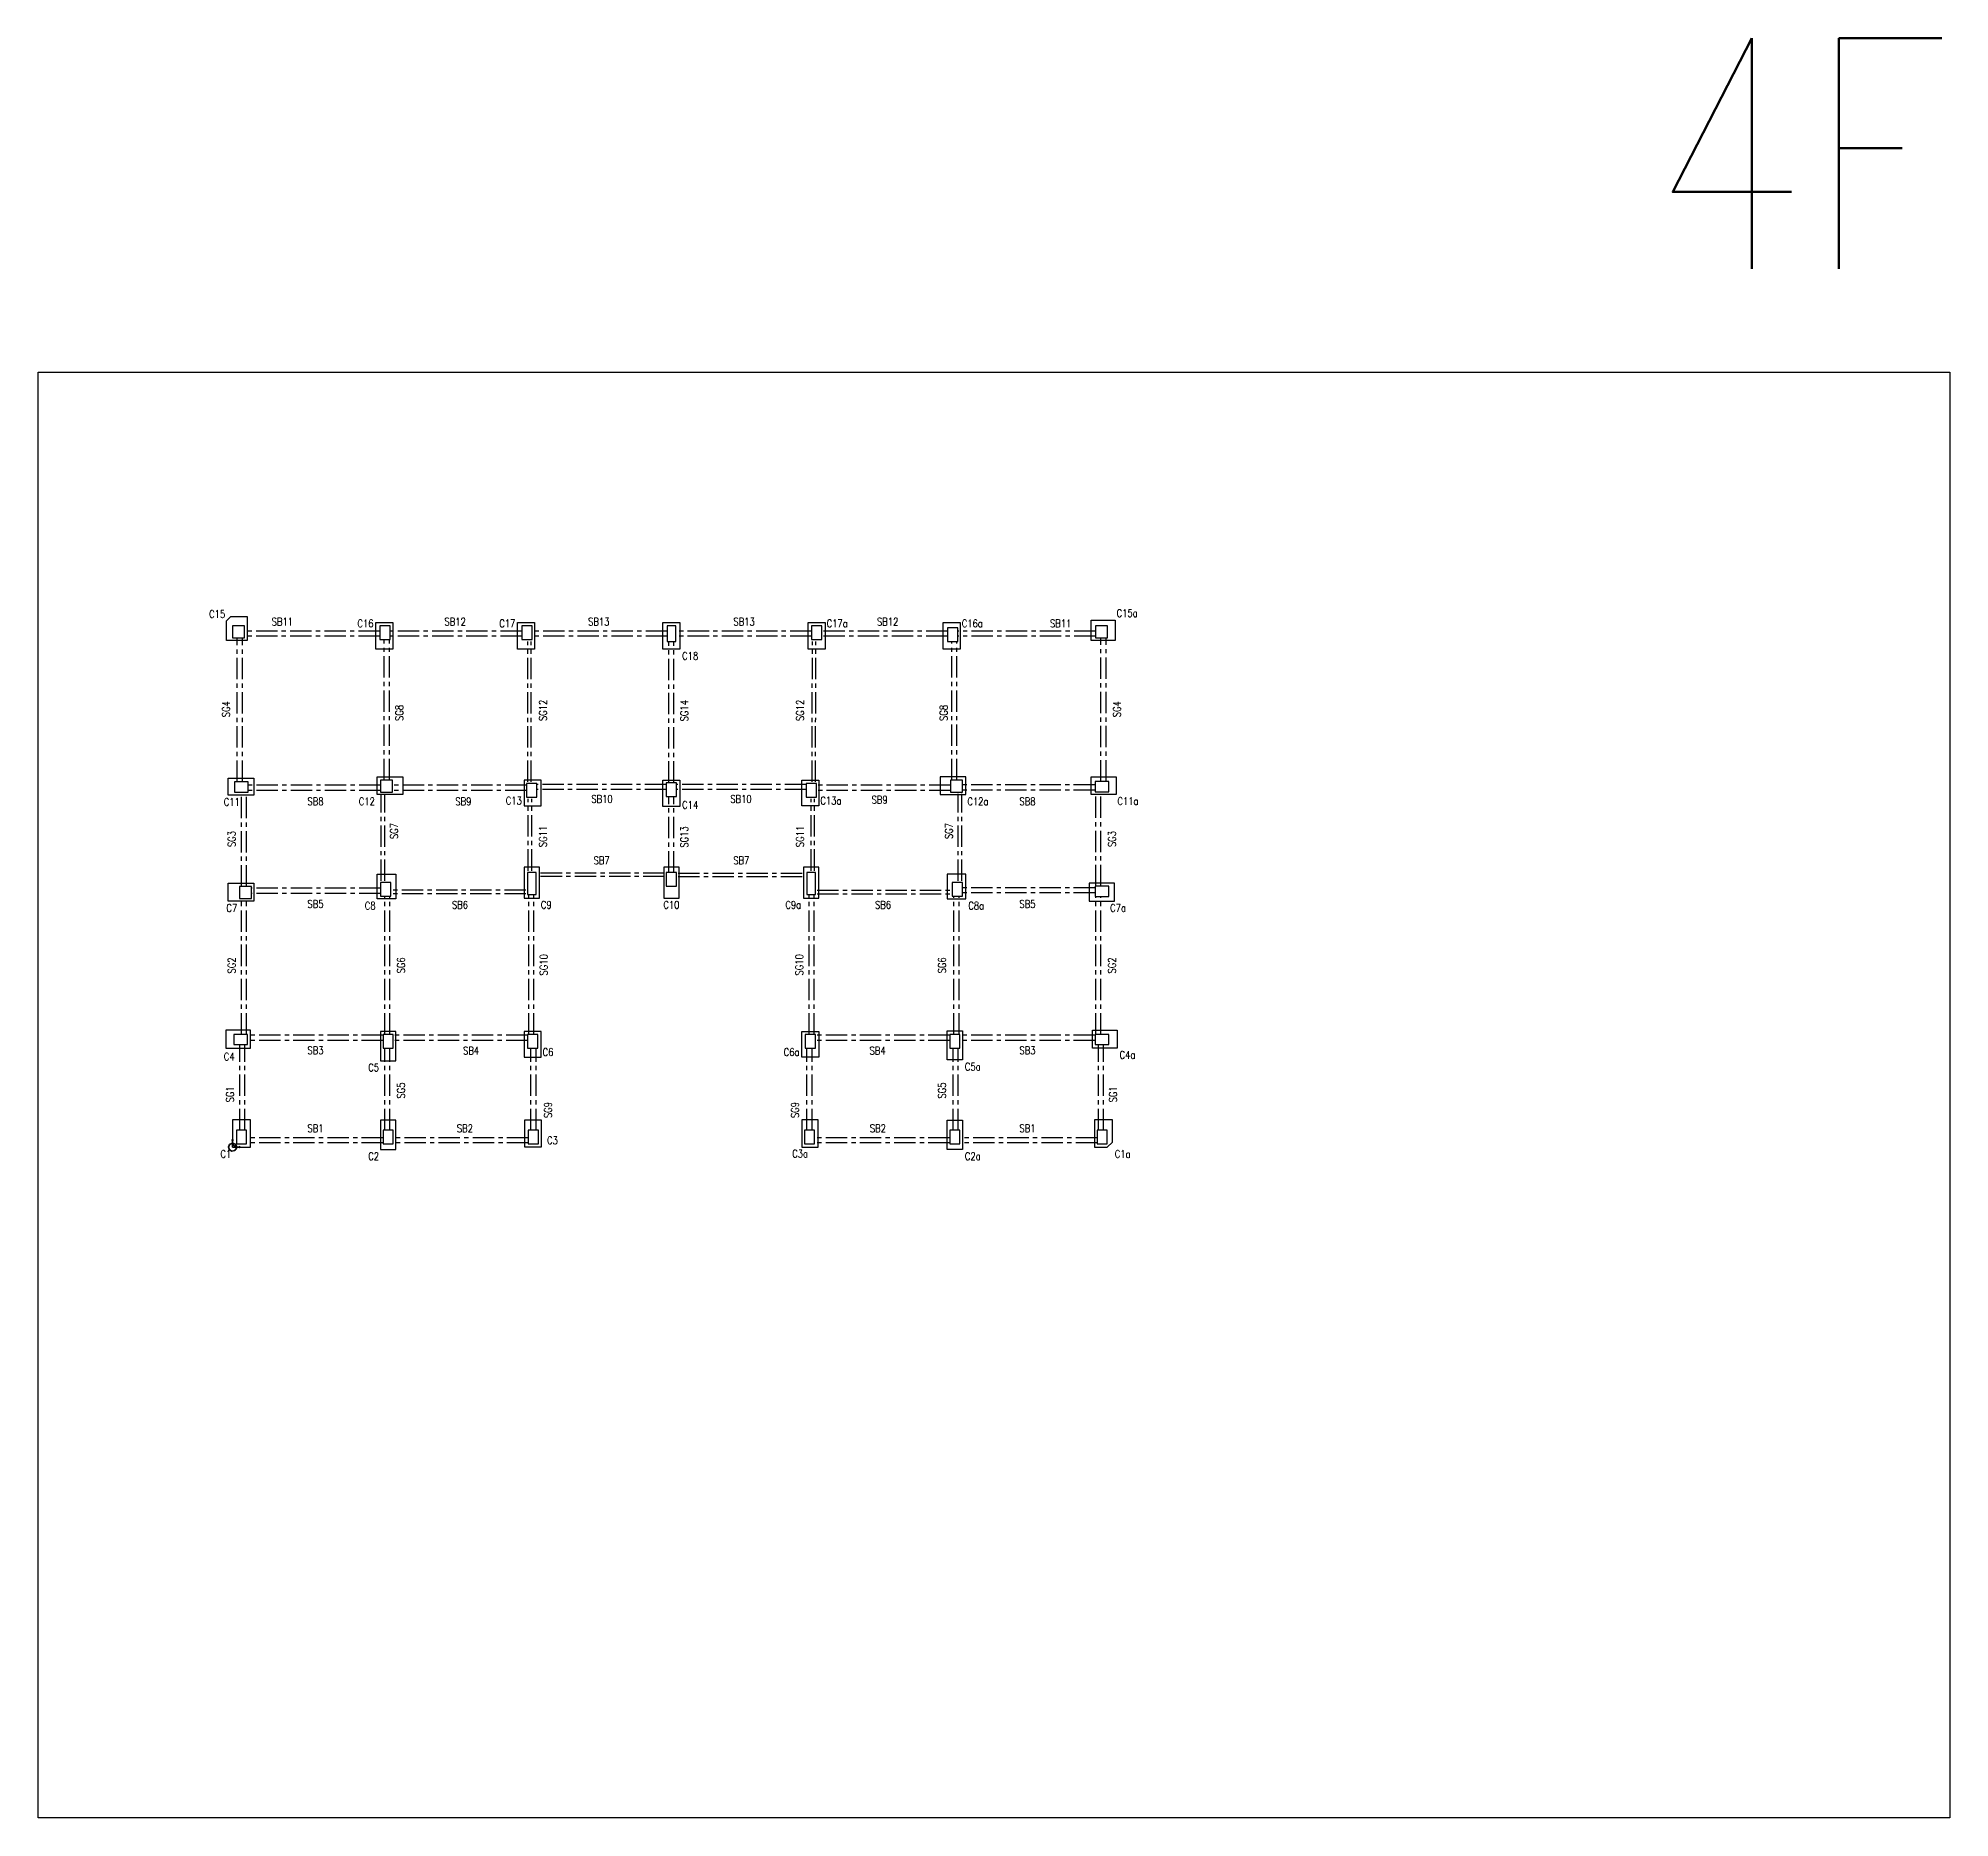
# Model space of a CAD drawing. Header units: millimetres. Extents: x 79095 to 169372, y 0 to 10446.
# Drawn here: x 131825 to 143007, y 0 to 10415 of the extents above; entities that cross this region are included whole.
import ezdxf
from ezdxf.enums import TextEntityAlignment as Align

# ---------------------------------------------------------------- set-up
doc = ezdxf.new("R2010")
doc.units = ezdxf.units.MM
doc.header["$LTSCALE"] = 100
doc.header["$MEASUREMENT"] = 0
doc.linetypes.add('CENTER', pattern=[2, 1.25, -0.25, 0.25, -0.25])
for name, color, linetype in [('TC-COLUMN', 1, 'Continuous'), ('TC-TB', 2, 'Continuous'), ('TC-TC', 4, 'Continuous'), ('TC-鋼柱', 11, 'Continuous')]:
    doc.layers.add(name, color=color, linetype=linetype)
doc.layers.add('TC-鋼粱', color=183, linetype='CENTER', plot=False)
doc.styles.add('TXT', font='TXT.shx', dxfattribs={"width": 0.8, "bigfont": 'ae.shx'})

# ---------------------------------------------------------------- blocks, each defined once
blk = doc.blocks.new('origin')
at = {"color": 3, "lineweight": 35}
blk.add_line((0, 0), (0, 39), dxfattribs=at)
at = {"color": 1, "lineweight": 35}
blk.add_line((0, 0), (39, 0), dxfattribs=at)
at = {"color": 7, "lineweight": 35, "true_color": 0xffffff}
blk.add_lwpolyline([(0, 24), (-18, 15), (-24, 0), (-18, -15), (-4, -23), (13, -19), (22, -7), (23, 6), (15, 18), (0, 24)], dxfattribs=at)
at = {"color": 3, "lineweight": 35}
blk.add_lwpolyline([(0, 44), (-3, 39), (3, 39)], close=True, dxfattribs=at)
at = {"color": 1, "lineweight": 35}
blk.add_lwpolyline([(44, 0), (39, 3), (39, -3)], close=True, dxfattribs=at)

msp = doc.modelspace()

# ---------------------------------------------------------------- linework, layer by layer
at = {"layer": 'Defpoints'}
msp.add_lwpolyline([(131825, 8460), (143007, 8460), (143007, 0), (131825, 0)], close=True, dxfattribs=at)
at = {"layer": 'TC-COLUMN'}
for points in [[(132952, 7030), (133047, 7030), (133047, 6890), (132927, 6890), (132927, 7005), (132952, 7030)], [(133899, 6995), (133899, 6840), (133799, 6840), (133799, 6995), (133899, 6995)], [(134729, 6995), (134729, 6840), (134629, 6840), (134629, 6995), (134729, 6995)], [(135579, 6995), (135579, 6840), (135479, 6840), (135479, 6995), (135579, 6995)], [(136429, 6995), (136429, 6840), (136329, 6840), (136329, 6995), (136429, 6995)], [(137219, 6995), (137219, 6840), (137119, 6840), (137119, 6995), (137219, 6995)], [(138125, 7010), (138125, 6890), (137985, 6890), (137985, 7010), (138125, 7010)], [(133087, 6085), (133087, 5985), (132937, 5985), (132937, 6085), (133087, 6085)], [(135579, 6073), (135579, 5918), (135479, 5918), (135479, 6073), (135579, 6073)], [(137982, 5990), (138132, 5990), (138132, 6090), (137982, 6090)], [(134667, 5563), (134667, 5383), (134757, 5383), (134757, 5563), (134667, 5563)], [(135484, 5563), (135484, 5383), (135574, 5383), (135574, 5563), (135484, 5563)], [(136302, 5563), (136302, 5383), (136392, 5383), (136392, 5563), (136302, 5563)], [(132937, 5470), (133087, 5470), (133087, 5365), (132937, 5365), (132937, 5470)], [(138122, 5470), (137972, 5470), (137972, 5365), (138122, 5365), (138122, 5470)], [(133067, 4505), (133067, 4610), (132922, 4610), (132922, 4505), (133067, 4505)], [(133827, 4601), (133827, 4431), (133917, 4431), (133917, 4601), (133827, 4601)], [(134667, 4601), (134667, 4451), (134767, 4451), (134767, 4601), (134667, 4601)], [(136392, 4601), (136392, 4451), (136292, 4451), (136292, 4601), (136392, 4601)], [(137232, 4606), (137232, 4436), (137142, 4436), (137142, 4606), (137232, 4606)], [(138137, 4505), (137992, 4505), (137992, 4610), (138137, 4610), (138137, 4505)], [(132962, 3943), (132980, 3925), (133067, 3925), (133067, 4085), (132962, 4085)], [(133827, 4082), (133827, 3912), (133917, 3912), (133917, 4082), (133827, 4082)], [(134767, 3925), (134672, 3925), (134672, 4085), (134767, 4085)], [(136292, 3925), (136387, 3925), (136387, 4085), (136292, 4085)], [(137232, 4082), (137232, 3912), (137142, 3912), (137142, 4082), (137232, 4082)], [(138109, 3955), (138109, 4085), (138004, 4085), (138004, 3925), (138079, 3925)]]:
    msp.add_lwpolyline(points, close=True, dxfattribs=at)
at = {"layer": 'TC-COLUMN', "elevation": 0}
for points in [[(133957, 6093), (133957, 5988), (133807, 5988), (133807, 6093), (133957, 6093)], [(134667, 6073), (134667, 5923), (134767, 5923), (134767, 6073), (134667, 6073)], [(136392, 6073), (136392, 5923), (136292, 5923), (136292, 6073), (136392, 6073)], [(137102, 6083), (137102, 5988), (137252, 5988), (137252, 6093), (137102, 6093)], [(137102, 6093), (137102, 5988), (137252, 5988), (137252, 6093), (137102, 6093)], [(133917, 5523), (133917, 5378), (133807, 5378), (133807, 5523), (133917, 5523)], [(137142, 5523), (137142, 5378), (137252, 5378), (137252, 5523), (137142, 5523)]]:
    msp.add_lwpolyline(points, close=True, dxfattribs=at)
at = {"layer": 'TC-鋼柱', "elevation": 0}
for points in [[(132962, 6905), (133032, 6905), (133032, 6975), (132962, 6975)], [(133824, 6895), (133884, 6895), (133884, 6975), (133824, 6975)], [(134654, 6895), (134714, 6895), (134714, 6975), (134654, 6975)], [(135504, 6885), (135554, 6885), (135554, 6975), (135504, 6975)], [(136349, 6895), (136409, 6895), (136409, 6975), (136349, 6975)], [(137144, 6885), (137204, 6885), (137204, 6965), (137144, 6965)], [(138010, 6905), (138080, 6905), (138080, 6975), (138010, 6975)], [(132974, 6003), (133054, 6003), (133054, 6063), (132974, 6063)], [(133827, 6003), (133897, 6003), (133897, 6073), (133827, 6073)], [(134682, 5973), (134742, 5973), (134742, 6053), (134682, 6053)], [(135499, 5978), (135559, 5978), (135559, 6058), (135499, 6058)], [(136317, 5973), (136377, 5973), (136377, 6053), (136317, 6053)], [(137162, 6003), (137232, 6003), (137232, 6073), (137162, 6073)], [(138007, 6005), (138087, 6005), (138087, 6065), (138007, 6065)], [(134687, 5403), (134737, 5403), (134737, 5533), (134687, 5533)], [(135499, 5453), (135559, 5453), (135559, 5533), (135499, 5533)], [(136322, 5403), (136372, 5403), (136372, 5533), (136322, 5533)], [(133002, 5380), (133072, 5380), (133072, 5450), (133002, 5450)], [(133827, 5393), (133887, 5393), (133887, 5473), (133827, 5473)], [(137172, 5393), (137232, 5393), (137232, 5473), (137172, 5473)], [(138007, 5392), (138087, 5392), (138087, 5452), (138007, 5452)], [(132969, 4525), (133049, 4525), (133049, 4585), (132969, 4585)], [(133842, 4505), (133902, 4505), (133902, 4585), (133842, 4585)], [(134687, 4505), (134747, 4505), (134747, 4585), (134687, 4585)], [(136312, 4505), (136372, 4505), (136372, 4585), (136312, 4585)], [(137157, 4505), (137217, 4505), (137217, 4585), (137157, 4585)], [(138007, 4525), (138087, 4525), (138087, 4585), (138007, 4585)], [(132984, 3945), (133044, 3945), (133044, 4025), (132984, 4025)], [(133842, 3945), (133902, 3945), (133902, 4025), (133842, 4025)], [(134692, 3945), (134752, 3945), (134752, 4025), (134692, 4025)], [(136307, 3945), (136367, 3945), (136367, 4025), (136307, 4025)], [(137157, 3945), (137217, 3945), (137217, 4025), (137157, 4025)], [(138019, 3945), (138079, 3945), (138079, 4025), (138019, 4025)]]:
    msp.add_lwpolyline(points, close=True, dxfattribs=at)
at = {"layer": 'TC-鋼粱'}
for p, q in [((133824, 6945, 0), (133032, 6945, 0)), ((134654, 6945, 0), (133884, 6945, 0)), ((135504, 6945, 0), (134714, 6945, 0)), ((136349, 6945, 0), (135554, 6945, 0)), ((137144, 6945, 0), (136409, 6945, 0)), ((138010, 6945, 0), (137204, 6945, 0)), ((132989, 6063, 0), (132989, 6905, 0)), ((133019, 6063, 0), (133019, 6905, 0)), ((133824, 6915, 0), (133032, 6915, 0)), ((133849, 6073, 0), (133849, 6895, 0)), ((133879, 6073, 0), (133879, 6895, 0)), ((134654, 6915, 0), (133884, 6915, 0)), ((134689, 6063, 0), (134689, 6885, 0)), ((134709, 6063, 0), (134709, 6885, 0)), ((135504, 6915, 0), (134714, 6915, 0)), ((135514, 6058, 0), (135514, 6885, 0)), ((135544, 6058, 0), (135544, 6885, 0)), ((136349, 6915, 0), (135554, 6915, 0)), ((136352, 6063, 0), (136354, 6885, 0)), ((136372, 6063, 0), (136374, 6885, 0)), ((137144, 6915, 0), (136409, 6915, 0)), ((137169, 6073, 0), (137169, 6885, 0)), ((137199, 6073, 0), (137199, 6885, 0)), ((138010, 6915, 0), (137204, 6915, 0)), ((138042, 6065, 0), (138042, 6905, 0)), ((138072, 6065, 0), (138072, 6905, 0)), ((133827, 6043, 0), (133054, 6043, 0)), ((134682, 6043, 0), (133897, 6043, 0)), ((135499, 6048, 0), (134742, 6048, 0)), ((136317, 6048, 0), (135559, 6048, 0)), ((137162, 6043, 0), (136377, 6043, 0)), ((138007, 6045, 0), (137232, 6045, 0)), ((133014, 5450, 0), (133014, 6003, 0)), ((133044, 5450, 0), (133044, 6003, 0)), ((133827, 6013, 0), (133054, 6013, 0)), ((133832, 5483, 0), (133832, 5993, 0)), ((133852, 5483, 0), (133852, 5993, 0)), ((134682, 6013, 0), (133897, 6013, 0)), ((134692, 5543, 0), (134692, 5963, 0)), ((134712, 5543, 0), (134712, 5963, 0)), ((135499, 6018, 0), (134742, 6018, 0)), ((135514, 5533, 0), (135514, 5978, 0)), ((135544, 5533, 0), (135544, 5978, 0)), ((136317, 6018, 0), (135559, 6018, 0)), ((136347, 5543, 0), (136347, 5963, 0)), ((136367, 5543, 0), (136367, 5963, 0)), ((137162, 6013, 0), (136377, 6013, 0)), ((137207, 5483, 0), (137207, 5993, 0)), ((137227, 5483, 0), (137227, 5993, 0)), ((138007, 6015, 0), (137232, 6015, 0)), ((138012, 5452, 0), (138012, 6005, 0)), ((138042, 5452, 0), (138042, 6005, 0)), ((135489, 5528, 0), (134747, 5528, 0)), ((135489, 5508, 0), (134747, 5508, 0)), ((135569, 5528, 0), (136312, 5528, 0)), ((135569, 5508, 0), (136312, 5508, 0)), ((133014, 4585, 0), (133014, 5380, 0)), ((133044, 4585, 0), (133044, 5380, 0)), ((133827, 5440, 0), (133072, 5440, 0)), ((133827, 5410, 0), (133072, 5410, 0)), ((133852, 4585, 0), (133852, 5393, 0)), ((133882, 4585, 0), (133882, 5393, 0)), ((134677, 5428, 0), (133897, 5428, 0)), ((134677, 5408, 0), (133897, 5408, 0)), ((134694, 4585, 0), (134694, 5403, 0)), ((134724, 4585, 0), (134724, 5403, 0)), ((136334, 4585, 0), (136334, 5403, 0)), ((136364, 4585, 0), (136364, 5403, 0)), ((136382, 5428, 0), (137162, 5428, 0)), ((136382, 5408, 0), (137162, 5408, 0)), ((137182, 4585, 0), (137182, 5393, 0)), ((137212, 4585, 0), (137212, 5393, 0)), ((138007, 5443, 0), (137232, 5443, 0)), ((138007, 5413, 0), (137232, 5413, 0)), ((138012, 4585, 0), (138012, 5392, 0)), ((138042, 4585, 0), (138042, 5392, 0)), ((133004, 4025, 0), (133004, 4525, 0)), ((133034, 4025, 0), (133034, 4525, 0)), ((133842, 4580, 0), (133049, 4580, 0)), ((133842, 4550, 0), (133049, 4550, 0)), ((133852, 4025, 0), (133852, 4505, 0)), ((133882, 4025, 0), (133882, 4505, 0)), ((134687, 4580, 0), (133902, 4580, 0)), ((134687, 4550, 0), (133902, 4550, 0)), ((134707, 4025, 0), (134707, 4505, 0)), ((134737, 4025, 0), (134737, 4505, 0)), ((136322, 4025, 0), (136322, 4505, 0)), ((136352, 4025, 0), (136352, 4505, 0)), ((137157, 4580, 0), (136372, 4580, 0)), ((137157, 4550, 0), (136372, 4550, 0)), ((137177, 4025, 0), (137177, 4505, 0)), ((137207, 4025, 0), (137207, 4505, 0)), ((138007, 4580, 0), (137217, 4580, 0)), ((138007, 4550, 0), (137217, 4550, 0)), ((138027, 4025, 0), (138027, 4525, 0)), ((138057, 4025, 0), (138057, 4525, 0)), ((133842, 3980, 0), (133044, 3980, 0)), ((133842, 3950, 0), (133044, 3950, 0)), ((134692, 3980, 0), (133902, 3980, 0)), ((134692, 3950, 0), (133902, 3950, 0)), ((137157, 3980, 0), (136367, 3980, 0)), ((137157, 3950, 0), (136367, 3950, 0)), ((138019, 3980, 0), (137217, 3980, 0)), ((138019, 3950, 0), (137217, 3950, 0))]:
    msp.add_line(p, q, dxfattribs=at)

# ---------------------------------------------------------------- block references
msp.add_blockref('origin', (132962, 3925))

# ---------------------------------------------------------------- texts
at = {"layer": 'Defpoints', "style": 'TXT', "width": 0.8}
msp.add_text('4F', height=1350, dxfattribs=at).set_placement((143007, 8660), align=Align.BOTTOM_RIGHT)
at = {"layer": 'TC-TB', "style": 'TXT', "width": 0.8}
for s, p in [('SB11', (133253, 7000)), ('SB12', (134264, 7000)), ('SB13', (135104, 7000)), ('SB13', (135954, 7000)), ('SB12', (136794, 7000)), ('SB11', (137806, 6990)), ('SB8', (133447, 5948, 0)), ('SB9', (134312, 5948, 0)), ('SB10', (135123, 5963, 0)), ('SB10', (135936, 5963, 0)), ('SB9', (136747, 5958, 0)), ('SB8', (137612, 5948, 0)), ('SB7', (135121, 5603)), ('SB7', (135938, 5603)), ('SB5', (133447, 5348, 0)), ('SB5', (137612, 5348, 0)), ('SB6', (134292, 5343)), ('SB6', (136767, 5343)), ('SB3', (133447, 4491)), ('SB4', (134357, 4490)), ('SB4', (136735, 4490)), ('SB3', (137612, 4491)), ('SB1', (133447, 4035)), ('SB2', (134321, 4035)), ('SB2', (136737, 4035)), ('SB1', (137612, 4035))]:
    msp.add_text(s, height=45, dxfattribs=at).set_placement(p, align=Align.MIDDLE_CENTER)
for s, p in [('SG4', (132924, 6488)), ('SG8', (133937, 6466)), ('SG12', (134777, 6481, 0)), ('SG14', (135604, 6479)), ('SG12', (136282, 6481, 0)), ('SG8', (137122, 6466)), ('SG4', (138135, 6488)), ('SG7', (133907, 5775, 0)), ('SG7', (137152, 5775, 0)), ('SG3', (132957, 5728, 0)), ('SG11', (134777, 5743, 0)), ('SG13', (135604, 5740)), ('SG11', (136282, 5743, 0)), ('SG3', (138106, 5728)), ('SG10', (134782, 4992)), ('SG10', (136277, 4992)), ('SG2', (132957, 4988)), ('SG6', (133947, 4989)), ('SG6', (137112, 4989)), ('SG2', (138106, 4988, 0)), ('SG1', (132947, 4234)), ('SG5', (133947, 4256)), ('SG5', (137112, 4256)), ('SG1', (138112, 4234)), ('SG9', (134807, 4142)), ('SG9', (136252, 4142))]:
    msp.add_text(s, height=45, rotation=90, dxfattribs=at).set_placement(p, align=Align.MIDDLE_CENTER)
at = {"layer": 'TC-TC', "style": 'TXT', "width": 0.8}
for s, p in [('C15', (132872, 7045)), ('C15a', (138195, 7050)), ('C16', (133739, 6990)), ('C17', (134569, 6990)), ('C17a', (136499, 6990)), ('C16a', (137289, 6990)), ('C18', (135639, 6800)), ('C11', (132957, 5945)), ('C12', (133747, 5948, 0)), ('C13', (134607, 5953, 0)), ('C14', (135639, 5928)), ('C13a', (136462, 5953, 0)), ('C12a', (137322, 5948, 0)), ('C11a', (138200, 5950)), ('C7', (132957, 5325)), ('C8', (133767, 5338, 0)), ('C9', (134797, 5343)), ('C10', (135529, 5343)), ('C9a', (136242, 5343)), ('C8a', (137312, 5338, 0)), ('C7a', (138142, 5325)), ('C4', (132942, 4455)), ('C6', (134807, 4481)), ('C6a', (136232, 4481)), ('C4a', (138197, 4465)), ('C5', (133787, 4391)), ('C5a', (137292, 4396)), ('C3', (134833, 3965)), ('C1', (132922, 3885)), ('C2', (133787, 3872)), ('C3a', (136282, 3887)), ('C2a', (137292, 3872)), ('C1a', (138169, 3885))]:
    msp.add_text(s, height=45, dxfattribs=at).set_placement(p, align=Align.MIDDLE_CENTER)

doc.saveas('drawing.dxf')
